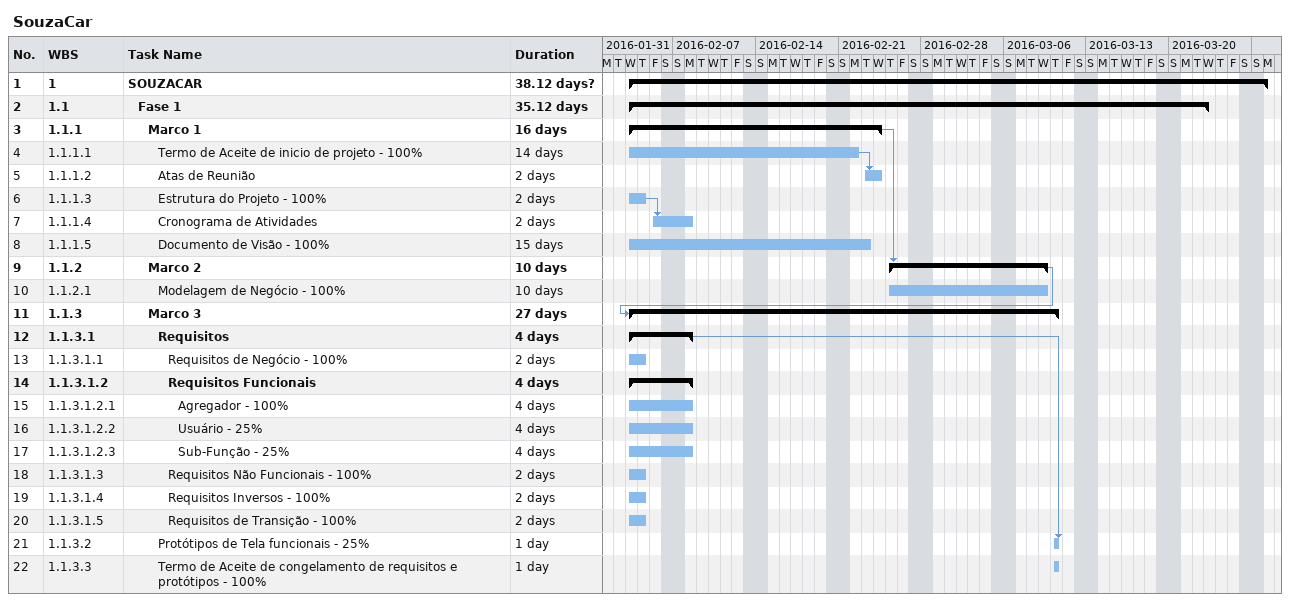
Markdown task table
SouzaCar

| ID | WBS | Task | Duration | Start | Finish | Predecessors |
|---|---|---|---|---|---|---|
| 1 | 1 | **SOUZACAR** | 38.12d? | 2016-02-03 | 2016-03-28 |  |
| 2 | 1.1 | **Fase 1** | 35.12d | 2016-02-03 | 2016-03-23 |  |
| 3 | 1.1.1 | **Marco 1** | 16d | 2016-02-03 | 2016-02-24 |  |
| 4 | 1.1.1.1 | Termo de Aceite de inicio de projeto - 100% | 14d | 2016-02-03 | 2016-02-22 |  |
| 5 | 1.1.1.2 | Atas de Reunião | 2d | 2016-02-23 | 2016-02-24 | 4 |
| 6 | 1.1.1.3 | Estrutura do Projeto - 100% | 2d | 2016-02-03 | 2016-02-04 |  |
| 7 | 1.1.1.4 | Cronograma de Atividades | 2d | 2016-02-05 | 2016-02-08 | 6 |
| 8 | 1.1.1.5 | Documento de Visão - 100% | 15d | 2016-02-03 | 2016-02-23 |  |
| 9 | 1.1.2 | **Marco 2** | 10d | 2016-02-25 | 2016-03-09 | 3 |
| 10 | 1.1.2.1 | Modelagem de Negócio - 100% | 10d | 2016-02-25 | 2016-03-09 |  |
| 11 | 1.1.3 | **Marco 3** | 27d | 2016-02-03 | 2016-03-10 | 9 |
| 12 | 1.1.3.1 | **Requisitos** | 4d | 2016-02-03 | 2016-02-08 |  |
| 13 | 1.1.3.1.1 | Requisitos de Negócio - 100% | 2d | 2016-02-03 | 2016-02-04 |  |
| 14 | 1.1.3.1.2 | **Requisitos Funcionais** | 4d | 2016-02-03 | 2016-02-08 |  |
| 15 | 1.1.3.1.2.1 | Agregador - 100% | 4d | 2016-02-03 | 2016-02-08 |  |
| 16 | 1.1.3.1.2.2 | Usuário - 25% | 4d | 2016-02-03 | 2016-02-08 |  |
| 17 | 1.1.3.1.2.3 | Sub-Função - 25% | 4d | 2016-02-03 | 2016-02-08 |  |
| 18 | 1.1.3.1.3 | Requisitos Não Funcionais - 100% | 2d | 2016-02-03 | 2016-02-04 |  |
| 19 | 1.1.3.1.4 | Requisitos Inversos - 100% | 2d | 2016-02-03 | 2016-02-04 |  |
| 20 | 1.1.3.1.5 | Requisitos de Transição - 100% | 2d | 2016-02-03 | 2016-02-04 |  |
| 21 | 1.1.3.2 | Protótipos de Tela funcionais - 25% | 1d | 2016-03-10 | 2016-03-10 | 12 |
| 22 | 1.1.3.3 | Termo de Aceite de congelamento de requisitos e protótipos - 100% | 1d | 2016-03-10 | 2016-03-10 |  |
